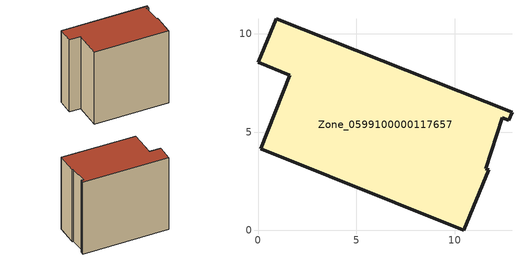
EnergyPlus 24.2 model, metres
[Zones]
Zone_0599100000117657
 floor ground (C_G): 11.72,3.08 10.47,0 0.13,4.16 1.62,7.88 0,8.54 0.94,10.77 12.91,6.01 12.74,5.59 12.41,5.72 11.57,3.14 z0
 wall outside (C_F): 0.94,10.77 0,8.54 1.62,7.88 0.13,4.16 10.47,0 11.72,3.08 11.57,3.14 12.41,5.72 12.74,5.59 12.91,6.01 0.94,10.77 z0:11.82
 roof outside (C_R): 12.74,5.59 12.91,6.01 0.94,10.77 0,8.54 1.62,7.88 0.13,4.16 10.47,0 11.72,3.08 11.57,3.14 12.41,5.72 z11.82
[BUILDING]
Pand.0599100000117657: North Axis=0; Terrain=City; Loads Convergence Tolerance Value=0.04; Temperature Convergence Tolerance Value=0.4; Solar Distribution=FullExterior; Maximum Number of Warmup Days=25; Minimum Number of Warmup Days=1
[Site:Location]
Rotterdam.The.Hague.AP_ZH_NLD Design_Conditions: Latitude=51.96; Longitude=4.45; Time Zone=1; Elevation=-4.5
[SITE:GROUNDTEMPERATURE:BUILDINGSURFACE]
18, 18, 18, 18, 18, 18, 18, 18, 18, 18, 18, 18
[MATERIAL] Thermal Absorptance=0.9; Solar Absorptance=0.7; Visible Absorptance=0.7
Name | Roughness | Thickness | Conductivity | Density | Specific Heat
G.TI.1946 | MediumSmooth | 0.15 | 1 | 540 | 1210
F.TI.1946 | Rough | 0.3 | 0.857143 | 1920 | 840
R.TI.1946 | MediumRough | 0.2 | 0.1 | 1500 | 1000
[CONSTRUCTION]
C_G: G.TI.1946
C_F: F.TI.1946
C_R: R.TI.1946
[ZONE]
Zone_0599100000117657: Type=1; Multiplier=1; Ceiling Height=Autocalculate; Volume=Autocalculate; Floor Area=autocalculate; Part of Total Floor Area=Yes
[ZONEINFILTRATION:DESIGNFLOWRATE]
Infil_Zone_0599100000117657: Zone or ZoneList or Space or SpaceList=Zone_0599100000117657; Schedule=AlwaysOn; Design Flow Rate Calculation Method=Flow/Area; Flow Rate per Floor Area=0.003; Constant Term Coefficient=1; Temperature Term Coefficient=0; Velocity Term Coefficient=0; Velocity Squared Term Coefficient=0
[HVACTEMPLATE:ZONE:IDEALLOADSAIRSYSTEM]
Zone_0599100000117657: Maximum Heating Supply Air Temperature=50; Minimum Cooling Supply Air Temperature=13; Maximum Heating Supply Air Humidity Ratio=0.0156; Minimum Cooling Supply Air Humidity Ratio=0.0077; Heating Limit=NoLimit; Cooling Limit=NoLimit; Dehumidification Control Type=ConstantSensibleHeatRatio; Cooling Sensible Heat Ratio=0.7; Dehumidification Setpoint=60; Humidification Control Type=None; Humidification Setpoint=30; Outdoor Air Method=None; Outdoor Air Flow Rate per Person=0.00944; Outdoor Air Flow Rate per Zone Floor Area=0; Outdoor Air Flow Rate per Zone=0; Demand Controlled Ventilation Type=None; Outdoor Air Economizer Type=NoEconomizer; Heat Recovery Type=None; Sensible Heat Recovery Effectiveness=0.7; Latent Heat Recovery Effectiveness=0.65
[ZONECONTROL:THERMOSTAT]
ThermostatControl_Zone_0599100000117657: Zone or ZoneList=Zone_0599100000117657; Control Type Schedule=DualSetpointControlType; Control 1=Thermostat_Zone_0599100000117657; Temperature Difference Between Cutout And Setpoint=0
[THERMOSTATSETPOINT:DUALSETPOINT]
Thermostat_Zone_0599100000117657: Heating Setpoint Temperature Schedule=HeatingSetpoint_Zone_0599100000117657; Cooling Setpoint Temperature Schedule=CoolingSetpoint_Zone_0599100000117657
[SCHEDULE:COMPACT]
HeatingSetpoint_Zone_0599100000117657: Through: 12/31, For: AllDays, Until: 24:00, 21
CoolingSetpoint_Zone_0599100000117657: Through: 12/31, For: AllDays, Until: 24:00, 24
DualSetpointControlType: Through: 12/31, For: AllDays, Until: 24:00, 4
AlwaysOn: Through: 12/31, For: AllDays, Until: 24:00, 1
